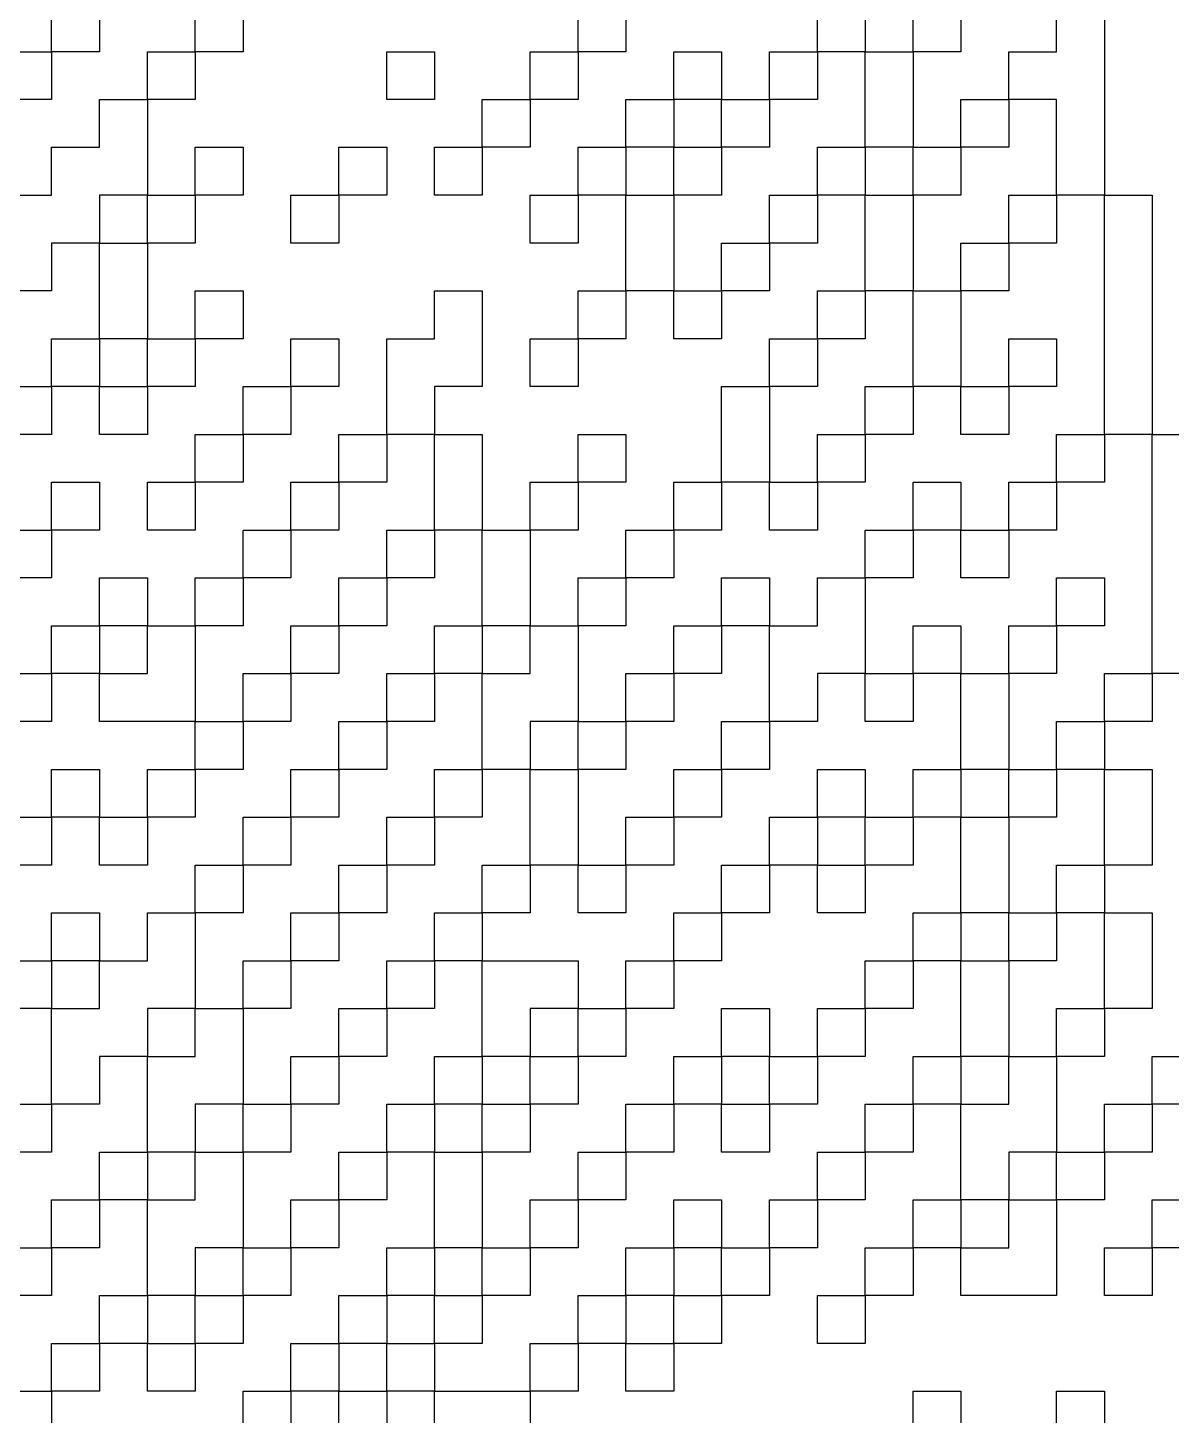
# Model space of a CAD drawing. Header units: inches. Extents: x 0.02 to 6.01, y 0.01 to 5.6.
# Drawn here: x 2.917 to 3.034, y 2.581 to 2.7229 of the extents above; entities that cross this region are included whole.
import ezdxf

# ---------------------------------------------------------------- set-up
doc = ezdxf.new("R2010")
doc.units = ezdxf.units.IN
doc.header["$MEASUREMENT"] = 0
for name, color, linetype in [('Bottom Layer', 5, 'Continuous'), ('Bottom Overlay', 54, 'Continuous'), ('Top Layer', 1, 'Continuous')]:
    doc.layers.add(name, color=color, linetype=linetype)

msp = doc.modelspace()

# ---------------------------------------------------------------- linework, layer by layer
at = {"layer": 'Bottom Layer'}
for points in [[(4.54993, 5.5954, 0.01, 0.01, -0.760418), (3.00371, 0.01993, 0.01, 0.01, 0)], [(3.00371, 0.01993, 0.01, 0.01, -0.378866), (0.02422, 2.65597, 0.01, 0.01, 0)]]:
    msp.add_lwpolyline(points, format="xyseb", dxfattribs=at)
at = {"layer": 'Bottom Overlay'}
for p, q in [((3.02225, 2.72045), (3.02225, 2.73024)), ((3.02715, 2.73024), (3.02715, 2.71556)), ((2.91949, 2.72045), (2.91949, 2.72535)), ((2.92439, 2.72535), (2.92439, 2.72045)), ((2.93417, 2.72045), (2.93417, 2.72535)), ((2.93907, 2.72535), (2.93907, 2.72045)), ((2.97332, 2.72045), (2.97332, 2.72535)), ((2.97821, 2.72535), (2.97821, 2.72045)), ((2.99779, 2.72045), (2.99779, 2.72535)), ((3.00268, 2.72535), (3.00268, 2.72045)), ((3.00757, 2.72045), (3.00757, 2.72535)), ((3.01247, 2.72535), (3.01247, 2.72045)), ((2.9146, 2.72045), (2.91949, 2.72045)), ((2.91949, 2.72045), (2.91949, 2.71556)), ((2.92439, 2.72045), (2.91949, 2.72045)), ((2.92928, 2.71556), (2.92928, 2.72045)), ((2.92928, 2.72045), (2.93417, 2.72045)), ((2.93417, 2.72045), (2.93417, 2.71556)), ((2.93907, 2.72045), (2.93417, 2.72045)), ((2.95375, 2.72045), (2.95864, 2.72045)), ((2.95375, 2.71556), (2.95375, 2.72045)), ((2.95864, 2.72045), (2.95864, 2.71556)), ((2.96843, 2.71556), (2.96843, 2.72045)), ((2.96843, 2.72045), (2.97332, 2.72045)), ((2.97821, 2.72045), (2.97332, 2.72045)), ((2.97332, 2.72045), (2.97332, 2.71556)), ((2.98311, 2.71556), (2.98311, 2.72045)), ((2.98311, 2.72045), (2.988, 2.72045)), ((2.988, 2.72045), (2.988, 2.71556)), ((2.99289, 2.71556), (2.99289, 2.72045)), ((2.99289, 2.72045), (2.99779, 2.72045)), ((3.00268, 2.72045), (2.99779, 2.72045)), ((2.99779, 2.72045), (2.99779, 2.71556)), ((3.00268, 2.71067), (3.00268, 2.72045)), ((3.00268, 2.72045), (3.00757, 2.72045)), ((3.01247, 2.72045), (3.00757, 2.72045)), ((3.00757, 2.72045), (3.00757, 2.71067)), ((3.01736, 2.71556), (3.01736, 2.72045)), ((3.01736, 2.72045), (3.02225, 2.72045)), ((2.91949, 2.71556), (2.9146, 2.71556)), ((2.92439, 2.71067), (2.92439, 2.71556)), ((2.92439, 2.71556), (2.92928, 2.71556)), ((2.93417, 2.71556), (2.92928, 2.71556)), ((2.92928, 2.71556), (2.92928, 2.70577)), ((2.95864, 2.71556), (2.95375, 2.71556)), ((2.96353, 2.71067), (2.96353, 2.71556)), ((2.96353, 2.71556), (2.96843, 2.71556)), ((2.97332, 2.71556), (2.96843, 2.71556)), ((2.96843, 2.71556), (2.96843, 2.71067)), ((2.97821, 2.71067), (2.97821, 2.71556)), ((2.97821, 2.71556), (2.98311, 2.71556)), ((2.988, 2.71556), (2.98311, 2.71556)), ((2.98311, 2.71556), (2.98311, 2.71067)), ((2.988, 2.71067), (2.988, 2.71556)), ((2.988, 2.71556), (2.99289, 2.71556)), ((2.99289, 2.71556), (2.99289, 2.71067)), ((2.99779, 2.71556), (2.99289, 2.71556)), ((3.01247, 2.71067), (3.01247, 2.71556)), ((3.01247, 2.71556), (3.01736, 2.71556)), ((3.01736, 2.71556), (3.01736, 2.71067)), ((3.02225, 2.71556), (3.01736, 2.71556)), ((3.02225, 2.70577), (3.02225, 2.71556)), ((3.02715, 2.71556), (3.02715, 2.71067)), ((2.91949, 2.70577), (2.91949, 2.71067)), ((2.91949, 2.71067), (2.92439, 2.71067)), ((2.93417, 2.70577), (2.93417, 2.71067)), ((2.93417, 2.71067), (2.93907, 2.71067)), ((2.93907, 2.71067), (2.93907, 2.70577)), ((2.94885, 2.70577), (2.94885, 2.71067)), ((2.94885, 2.71067), (2.95375, 2.71067)), ((2.95375, 2.71067), (2.95375, 2.70577)), ((2.95864, 2.70577), (2.95864, 2.71067)), ((2.95864, 2.71067), (2.96353, 2.71067)), ((2.96843, 2.71067), (2.96353, 2.71067)), ((2.96353, 2.71067), (2.96353, 2.70577)), ((2.97332, 2.70577), (2.97332, 2.71067)), ((2.97332, 2.71067), (2.97821, 2.71067)), ((2.97821, 2.71067), (2.97821, 2.70577)), ((2.98311, 2.71067), (2.97821, 2.71067)), ((2.98311, 2.70577), (2.98311, 2.71067)), ((2.98311, 2.71067), (2.988, 2.71067)), ((2.988, 2.71067), (2.988, 2.70577)), ((2.99289, 2.71067), (2.988, 2.71067)), ((2.99779, 2.70577), (2.99779, 2.71067)), ((2.99779, 2.71067), (3.00268, 2.71067)), ((3.00757, 2.71067), (3.00268, 2.71067)), ((3.00268, 2.71067), (3.00268, 2.70577)), ((3.00757, 2.70577), (3.00757, 2.71067)), ((3.00757, 2.71067), (3.01247, 2.71067)), ((3.01247, 2.71067), (3.01247, 2.70577)), ((3.01736, 2.71067), (3.01247, 2.71067)), ((3.02715, 2.71067), (3.02715, 2.70577)), ((2.9146, 2.70577), (2.91949, 2.70577)), ((2.92928, 2.70577), (2.92439, 2.70577)), ((2.92439, 2.70577), (2.92439, 2.70088)), ((2.92928, 2.70088), (2.92928, 2.70577)), ((2.92928, 2.70577), (2.93417, 2.70577)), ((2.93907, 2.70577), (2.93417, 2.70577)), ((2.93417, 2.70577), (2.93417, 2.70088)), ((2.94396, 2.70088), (2.94396, 2.70577)), ((2.94396, 2.70577), (2.94885, 2.70577)), ((2.94885, 2.70577), (2.94885, 2.70088)), ((2.95375, 2.70577), (2.94885, 2.70577)), ((2.96353, 2.70577), (2.95864, 2.70577)), ((2.96843, 2.70088), (2.96843, 2.70577)), ((2.96843, 2.70577), (2.97332, 2.70577)), ((2.97332, 2.70577), (2.97332, 2.70088)), ((2.97821, 2.70577), (2.97332, 2.70577)), ((2.97821, 2.69599), (2.97821, 2.70577)), ((2.97821, 2.70577), (2.98311, 2.70577)), ((2.98311, 2.70577), (2.98311, 2.70088)), ((2.988, 2.70577), (2.98311, 2.70577)), ((2.99289, 2.70088), (2.99289, 2.70577)), ((2.99289, 2.70577), (2.99779, 2.70577)), ((2.99779, 2.70577), (2.99779, 2.70088)), ((3.00268, 2.70577), (2.99779, 2.70577)), ((3.00268, 2.70088), (3.00268, 2.70577)), ((3.00268, 2.70577), (3.00757, 2.70577)), ((3.01247, 2.70577), (3.00757, 2.70577)), ((3.00757, 2.70577), (3.00757, 2.69599)), ((3.01736, 2.70088), (3.01736, 2.70577)), ((3.01736, 2.70577), (3.02225, 2.70577)), ((3.02225, 2.70577), (3.02225, 2.70088)), ((3.02715, 2.70577), (3.02225, 2.70577)), ((3.02715, 2.6862), (3.02715, 2.70577)), ((3.02715, 2.70577), (3.03204, 2.70577)), ((3.03204, 2.70577), (3.03204, 2.68131)), ((2.91949, 2.70088), (2.91949, 2.69599)), ((2.92439, 2.70088), (2.91949, 2.70088)), ((2.92439, 2.69109), (2.92439, 2.70088)), ((2.92439, 2.70088), (2.92928, 2.70088)), ((2.92928, 2.70088), (2.92928, 2.69599)), ((2.93417, 2.70088), (2.92928, 2.70088)), ((2.94885, 2.70088), (2.94396, 2.70088)), ((2.97332, 2.70088), (2.96843, 2.70088)), ((2.98311, 2.70088), (2.98311, 2.69599)), ((2.988, 2.69599), (2.988, 2.70088)), ((2.988, 2.70088), (2.99289, 2.70088)), ((2.99289, 2.70088), (2.99289, 2.69599)), ((2.99779, 2.70088), (2.99289, 2.70088)), ((3.00268, 2.69599), (3.00268, 2.70088)), ((3.01247, 2.70088), (3.01736, 2.70088)), ((3.01247, 2.69599), (3.01247, 2.70088)), ((3.02225, 2.70088), (3.01736, 2.70088)), ((3.01736, 2.70088), (3.01736, 2.69599)), ((2.91949, 2.69599), (2.9146, 2.69599)), ((2.92928, 2.69599), (2.92928, 2.69109)), ((2.93417, 2.69109), (2.93417, 2.69599)), ((2.93417, 2.69599), (2.93907, 2.69599)), ((2.93907, 2.69599), (2.93907, 2.69109)), ((2.95864, 2.69109), (2.95864, 2.69599)), ((2.95864, 2.69599), (2.96353, 2.69599)), ((2.96353, 2.69599), (2.96353, 2.69109)), ((2.97332, 2.69599), (2.97821, 2.69599)), ((2.97332, 2.69109), (2.97332, 2.69599)), ((2.98311, 2.69599), (2.97821, 2.69599)), ((2.97821, 2.69599), (2.97821, 2.69109)), ((2.98311, 2.69109), (2.98311, 2.69599)), ((2.98311, 2.69599), (2.988, 2.69599)), ((2.988, 2.69599), (2.988, 2.69109)), ((2.99289, 2.69599), (2.988, 2.69599)), ((2.99779, 2.69109), (2.99779, 2.69599)), ((2.99779, 2.69599), (3.00268, 2.69599)), ((3.00757, 2.69599), (3.00268, 2.69599)), ((3.00268, 2.69599), (3.00268, 2.69109)), ((3.00757, 2.69109), (3.00757, 2.69599)), ((3.00757, 2.69599), (3.01247, 2.69599)), ((3.01736, 2.69599), (3.01247, 2.69599)), ((3.01247, 2.69599), (3.01247, 2.6862)), ((2.91949, 2.6862), (2.91949, 2.69109)), ((2.91949, 2.69109), (2.92439, 2.69109)), ((2.92439, 2.69109), (2.92439, 2.6862)), ((2.92928, 2.69109), (2.92439, 2.69109)), ((2.92928, 2.6862), (2.92928, 2.69109)), ((2.92928, 2.69109), (2.93417, 2.69109)), ((2.93907, 2.69109), (2.93417, 2.69109)), ((2.93417, 2.69109), (2.93417, 2.6862)), ((2.94396, 2.6862), (2.94396, 2.69109)), ((2.94396, 2.69109), (2.94885, 2.69109)), ((2.94885, 2.69109), (2.94885, 2.6862)), ((2.95375, 2.68131), (2.95375, 2.69109)), ((2.95375, 2.69109), (2.95864, 2.69109)), ((2.96353, 2.69109), (2.96353, 2.6862)), ((2.96843, 2.6862), (2.96843, 2.69109)), ((2.96843, 2.69109), (2.97332, 2.69109)), ((2.97332, 2.69109), (2.97332, 2.6862)), ((2.97821, 2.69109), (2.97332, 2.69109)), ((2.988, 2.69109), (2.98311, 2.69109)), ((2.99289, 2.6862), (2.99289, 2.69109)), ((2.99289, 2.69109), (2.99779, 2.69109)), ((2.99779, 2.69109), (2.99779, 2.6862)), ((3.00268, 2.69109), (2.99779, 2.69109)), ((3.00757, 2.6862), (3.00757, 2.69109)), ((3.01736, 2.6862), (3.01736, 2.69109)), ((3.01736, 2.69109), (3.02225, 2.69109)), ((3.02225, 2.69109), (3.02225, 2.6862)), ((2.9146, 2.6862), (2.91949, 2.6862)), ((2.91949, 2.6862), (2.91949, 2.68131)), ((2.92439, 2.6862), (2.91949, 2.6862)), ((2.92439, 2.6862), (2.92928, 2.6862)), ((2.92439, 2.68131), (2.92439, 2.6862)), ((2.93417, 2.6862), (2.92928, 2.6862)), ((2.92928, 2.6862), (2.92928, 2.68131)), ((2.93907, 2.68131), (2.93907, 2.6862)), ((2.93907, 2.6862), (2.94396, 2.6862)), ((2.94885, 2.6862), (2.94396, 2.6862)), ((2.94396, 2.6862), (2.94396, 2.68131)), ((2.96353, 2.6862), (2.95864, 2.6862)), ((2.95864, 2.6862), (2.95864, 2.68131)), ((2.97332, 2.6862), (2.96843, 2.6862)), ((2.988, 2.68131), (2.988, 2.6862)), ((2.988, 2.6862), (2.99289, 2.6862)), ((2.99779, 2.6862), (2.99289, 2.6862)), ((2.99289, 2.6862), (2.99289, 2.67641)), ((3.00268, 2.68131), (3.00268, 2.6862)), ((3.00268, 2.6862), (3.00757, 2.6862)), ((3.01247, 2.6862), (3.00757, 2.6862)), ((3.00757, 2.6862), (3.00757, 2.68131)), ((3.01247, 2.68131), (3.01247, 2.6862)), ((3.01247, 2.6862), (3.01736, 2.6862)), ((3.01736, 2.6862), (3.01736, 2.68131)), ((3.02225, 2.6862), (3.01736, 2.6862)), ((3.02715, 2.68131), (3.02715, 2.6862)), ((2.91949, 2.68131), (2.9146, 2.68131)), ((2.92928, 2.68131), (2.92439, 2.68131)), ((2.93417, 2.67641), (2.93417, 2.68131)), ((2.93417, 2.68131), (2.93907, 2.68131)), ((2.93907, 2.68131), (2.93907, 2.67641)), ((2.94396, 2.68131), (2.93907, 2.68131)), ((2.94885, 2.67641), (2.94885, 2.68131)), ((2.94885, 2.68131), (2.95375, 2.68131)), ((2.95375, 2.68131), (2.95375, 2.67641)), ((2.95864, 2.68131), (2.95375, 2.68131)), ((2.95864, 2.67641), (2.95864, 2.68131)), ((2.95864, 2.68131), (2.96353, 2.68131)), ((2.96353, 2.68131), (2.96353, 2.67152)), ((2.97332, 2.67641), (2.97332, 2.68131)), ((2.97332, 2.68131), (2.97821, 2.68131)), ((2.97821, 2.68131), (2.97821, 2.67641)), ((2.988, 2.67641), (2.988, 2.68131)), ((2.99779, 2.67641), (2.99779, 2.68131)), ((2.99779, 2.68131), (3.00268, 2.68131)), ((3.00268, 2.68131), (3.00268, 2.67641)), ((3.00757, 2.68131), (3.00268, 2.68131)), ((3.01736, 2.68131), (3.01247, 2.68131)), ((3.02225, 2.67641), (3.02225, 2.68131)), ((3.02225, 2.68131), (3.02715, 2.68131)), ((3.03204, 2.68131), (3.02715, 2.68131)), ((3.02715, 2.68131), (3.02715, 2.67641)), ((3.03204, 2.65684), (3.03204, 2.68131)), ((3.03204, 2.68131), (3.03693, 2.68131)), ((2.91949, 2.67152), (2.91949, 2.67641)), ((2.91949, 2.67641), (2.92439, 2.67641)), ((2.92439, 2.67641), (2.92439, 2.67152)), ((2.92928, 2.67152), (2.92928, 2.67641)), ((2.92928, 2.67641), (2.93417, 2.67641)), ((2.93417, 2.67641), (2.93417, 2.67152)), ((2.93907, 2.67641), (2.93417, 2.67641)), ((2.94396, 2.67152), (2.94396, 2.67641)), ((2.94396, 2.67641), (2.94885, 2.67641)), ((2.95375, 2.67641), (2.94885, 2.67641)), ((2.94885, 2.67641), (2.94885, 2.67152)), ((2.95864, 2.67152), (2.95864, 2.67641)), ((2.96843, 2.67152), (2.96843, 2.67641)), ((2.96843, 2.67641), (2.97332, 2.67641)), ((2.97821, 2.67641), (2.97332, 2.67641)), ((2.97332, 2.67641), (2.97332, 2.67152)), ((2.98311, 2.67152), (2.98311, 2.67641)), ((2.98311, 2.67641), (2.988, 2.67641)), ((2.99289, 2.67641), (2.988, 2.67641)), ((2.988, 2.67641), (2.988, 2.67152)), ((2.99289, 2.67152), (2.99289, 2.67641)), ((2.99289, 2.67641), (2.99779, 2.67641)), ((2.99779, 2.67641), (2.99779, 2.67152)), ((3.00268, 2.67641), (2.99779, 2.67641)), ((3.00757, 2.67152), (3.00757, 2.67641)), ((3.00757, 2.67641), (3.01247, 2.67641)), ((3.01247, 2.67641), (3.01247, 2.67152)), ((3.01736, 2.67152), (3.01736, 2.67641)), ((3.01736, 2.67641), (3.02225, 2.67641)), ((3.02225, 2.67641), (3.02225, 2.67152)), ((3.02715, 2.67641), (3.02225, 2.67641)), ((2.9146, 2.67152), (2.91949, 2.67152)), ((2.92439, 2.67152), (2.91949, 2.67152)), ((2.91949, 2.67152), (2.91949, 2.66663)), ((2.93417, 2.67152), (2.92928, 2.67152)), ((2.93907, 2.66663), (2.93907, 2.67152)), ((2.93907, 2.67152), (2.94396, 2.67152)), ((2.94396, 2.67152), (2.94396, 2.66663)), ((2.94885, 2.67152), (2.94396, 2.67152)), ((2.95375, 2.66663), (2.95375, 2.67152)), ((2.95375, 2.67152), (2.95864, 2.67152)), ((2.96353, 2.67152), (2.95864, 2.67152)), ((2.95864, 2.67152), (2.95864, 2.66663)), ((2.96353, 2.66173), (2.96353, 2.67152)), ((2.96353, 2.67152), (2.96843, 2.67152)), ((2.96843, 2.67152), (2.96843, 2.66663)), ((2.97332, 2.67152), (2.96843, 2.67152)), ((2.97821, 2.66663), (2.97821, 2.67152)), ((2.97821, 2.67152), (2.98311, 2.67152)), ((2.98311, 2.67152), (2.98311, 2.66663)), ((2.988, 2.67152), (2.98311, 2.67152)), ((2.99779, 2.67152), (2.99289, 2.67152)), ((3.00268, 2.66663), (3.00268, 2.67152)), ((3.00268, 2.67152), (3.00757, 2.67152)), ((3.00757, 2.67152), (3.00757, 2.66663)), ((3.01247, 2.67152), (3.00757, 2.67152)), ((3.01247, 2.67152), (3.01736, 2.67152)), ((3.01247, 2.66663), (3.01247, 2.67152)), ((3.02225, 2.67152), (3.01736, 2.67152)), ((3.01736, 2.67152), (3.01736, 2.66663)), ((2.91949, 2.66663), (2.9146, 2.66663)), ((2.92439, 2.66173), (2.92439, 2.66663)), ((2.92439, 2.66663), (2.92928, 2.66663)), ((2.92928, 2.66663), (2.92928, 2.66173)), ((2.93417, 2.66663), (2.93907, 2.66663)), ((2.93417, 2.66173), (2.93417, 2.66663)), ((2.93907, 2.66663), (2.93907, 2.66173)), ((2.94396, 2.66663), (2.93907, 2.66663)), ((2.94885, 2.66173), (2.94885, 2.66663)), ((2.94885, 2.66663), (2.95375, 2.66663)), ((2.95375, 2.66663), (2.95375, 2.66173)), ((2.95864, 2.66663), (2.95375, 2.66663)), ((2.96843, 2.66663), (2.96843, 2.66173)), ((2.97332, 2.66663), (2.97821, 2.66663)), ((2.97332, 2.66173), (2.97332, 2.66663)), ((2.97821, 2.66663), (2.97821, 2.66173)), ((2.98311, 2.66663), (2.97821, 2.66663)), ((2.988, 2.66173), (2.988, 2.66663)), ((2.988, 2.66663), (2.99289, 2.66663)), ((2.99289, 2.66663), (2.99289, 2.66173)), ((2.99779, 2.66173), (2.99779, 2.66663)), ((2.99779, 2.66663), (3.00268, 2.66663)), ((3.00757, 2.66663), (3.00268, 2.66663)), ((3.00268, 2.66663), (3.00268, 2.65684)), ((3.01736, 2.66663), (3.01247, 2.66663)), ((3.02225, 2.66173), (3.02225, 2.66663)), ((3.02225, 2.66663), (3.02715, 2.66663)), ((3.02715, 2.66663), (3.02715, 2.66173)), ((2.91949, 2.65684), (2.91949, 2.66173)), ((2.91949, 2.66173), (2.92439, 2.66173)), ((2.92439, 2.66173), (2.92439, 2.65684)), ((2.92928, 2.66173), (2.92439, 2.66173)), ((2.92928, 2.65684), (2.92928, 2.66173)), ((2.92928, 2.66173), (2.93417, 2.66173)), ((2.93417, 2.66173), (2.93417, 2.65684)), ((2.93907, 2.66173), (2.93417, 2.66173)), ((2.94396, 2.65684), (2.94396, 2.66173)), ((2.94396, 2.66173), (2.94885, 2.66173)), ((2.94885, 2.66173), (2.94885, 2.65684)), ((2.95375, 2.66173), (2.94885, 2.66173)), ((2.95864, 2.65684), (2.95864, 2.66173)), ((2.95864, 2.66173), (2.96353, 2.66173)), ((2.96353, 2.66173), (2.96353, 2.65684)), ((2.96843, 2.66173), (2.96353, 2.66173)), ((2.96843, 2.65684), (2.96843, 2.66173)), ((2.96843, 2.66173), (2.97332, 2.66173)), ((2.97821, 2.66173), (2.97332, 2.66173)), ((2.97332, 2.66173), (2.97332, 2.65195)), ((2.98311, 2.65684), (2.98311, 2.66173)), ((2.98311, 2.66173), (2.988, 2.66173)), ((2.988, 2.66173), (2.988, 2.65684)), ((2.99289, 2.66173), (2.988, 2.66173)), ((2.99289, 2.65195), (2.99289, 2.66173)), ((2.99289, 2.66173), (2.99779, 2.66173)), ((3.00757, 2.65684), (3.00757, 2.66173)), ((3.00757, 2.66173), (3.01247, 2.66173)), ((3.01247, 2.66173), (3.01247, 2.65684)), ((3.01736, 2.66173), (3.02225, 2.66173)), ((3.01736, 2.65684), (3.01736, 2.66173)), ((3.02715, 2.66173), (3.02225, 2.66173)), ((3.02225, 2.66173), (3.02225, 2.65684)), ((2.9146, 2.65684), (2.91949, 2.65684)), ((2.92439, 2.65684), (2.91949, 2.65684)), ((2.91949, 2.65684), (2.91949, 2.65195)), ((2.92439, 2.65195), (2.92439, 2.65684)), ((2.92439, 2.65684), (2.92928, 2.65684)), ((2.93417, 2.65684), (2.93417, 2.65195)), ((2.93907, 2.65195), (2.93907, 2.65684)), ((2.93907, 2.65684), (2.94396, 2.65684)), ((2.94885, 2.65684), (2.94396, 2.65684)), ((2.94396, 2.65684), (2.94396, 2.65195)), ((2.95375, 2.65195), (2.95375, 2.65684)), ((2.95375, 2.65684), (2.95864, 2.65684)), ((2.95864, 2.65684), (2.95864, 2.65195)), ((2.96353, 2.65684), (2.95864, 2.65684)), ((2.96353, 2.64705), (2.96353, 2.65684)), ((2.96353, 2.65684), (2.96843, 2.65684)), ((2.97821, 2.65195), (2.97821, 2.65684)), ((2.97821, 2.65684), (2.98311, 2.65684)), ((2.98311, 2.65684), (2.98311, 2.65195)), ((2.988, 2.65684), (2.98311, 2.65684)), ((3.00268, 2.65684), (2.99779, 2.65684)), ((2.99779, 2.65684), (2.99779, 2.65195)), ((3.00268, 2.65684), (3.00757, 2.65684)), ((3.00268, 2.65195), (3.00268, 2.65684)), ((3.01247, 2.65684), (3.00757, 2.65684)), ((3.00757, 2.65684), (3.00757, 2.65195)), ((3.01247, 2.65684), (3.01736, 2.65684)), ((3.01247, 2.64705), (3.01247, 2.65684)), ((3.02225, 2.65684), (3.01736, 2.65684)), ((3.01736, 2.65684), (3.01736, 2.64705)), ((3.02715, 2.65195), (3.02715, 2.65684)), ((3.02715, 2.65684), (3.03204, 2.65684)), ((3.03204, 2.65684), (3.03204, 2.65195)), ((3.03693, 2.65684), (3.03204, 2.65684)), ((2.91949, 2.65195), (2.9146, 2.65195)), ((2.93417, 2.65195), (2.92439, 2.65195)), ((2.93417, 2.64705), (2.93417, 2.65195)), ((2.93417, 2.65195), (2.93907, 2.65195)), ((2.94396, 2.65195), (2.93907, 2.65195)), ((2.93907, 2.65195), (2.93907, 2.64705)), ((2.94885, 2.64705), (2.94885, 2.65195)), ((2.94885, 2.65195), (2.95375, 2.65195)), ((2.95375, 2.65195), (2.95375, 2.64705)), ((2.95864, 2.65195), (2.95375, 2.65195)), ((2.97332, 2.65195), (2.96843, 2.65195)), ((2.96843, 2.65195), (2.96843, 2.64705)), ((2.97332, 2.65195), (2.97821, 2.65195)), ((2.97332, 2.64705), (2.97332, 2.65195)), ((2.98311, 2.65195), (2.97821, 2.65195)), ((2.97821, 2.65195), (2.97821, 2.64705)), ((2.988, 2.65195), (2.99289, 2.65195)), ((2.988, 2.64705), (2.988, 2.65195)), ((2.99289, 2.65195), (2.99289, 2.64705)), ((2.99779, 2.65195), (2.99289, 2.65195)), ((3.00757, 2.65195), (3.00268, 2.65195)), ((3.02225, 2.65195), (3.02715, 2.65195)), ((3.02225, 2.64705), (3.02225, 2.65195)), ((3.03204, 2.65195), (3.02715, 2.65195)), ((3.02715, 2.65195), (3.02715, 2.64705)), ((2.91949, 2.64216), (2.91949, 2.64705)), ((2.91949, 2.64705), (2.92439, 2.64705)), ((2.92439, 2.64705), (2.92439, 2.64216)), ((2.92928, 2.64216), (2.92928, 2.64705)), ((2.92928, 2.64705), (2.93417, 2.64705)), ((2.93417, 2.64705), (2.93417, 2.64216)), ((2.93907, 2.64705), (2.93417, 2.64705)), ((2.94396, 2.64216), (2.94396, 2.64705)), ((2.94396, 2.64705), (2.94885, 2.64705)), ((2.95375, 2.64705), (2.94885, 2.64705)), ((2.94885, 2.64705), (2.94885, 2.64216)), ((2.95864, 2.64216), (2.95864, 2.64705)), ((2.95864, 2.64705), (2.96353, 2.64705)), ((2.96353, 2.64705), (2.96353, 2.64216)), ((2.96843, 2.64705), (2.96353, 2.64705)), ((2.96843, 2.64705), (2.97332, 2.64705)), ((2.96843, 2.63727), (2.96843, 2.64705)), ((2.97821, 2.64705), (2.97332, 2.64705)), ((2.97332, 2.64705), (2.97332, 2.63727)), ((2.98311, 2.64216), (2.98311, 2.64705)), ((2.98311, 2.64705), (2.988, 2.64705)), ((2.988, 2.64705), (2.988, 2.64216)), ((2.99289, 2.64705), (2.988, 2.64705)), ((2.99779, 2.64216), (2.99779, 2.64705)), ((2.99779, 2.64705), (3.00268, 2.64705)), ((3.00268, 2.64705), (3.00268, 2.64216)), ((3.00757, 2.64216), (3.00757, 2.64705)), ((3.00757, 2.64705), (3.01247, 2.64705)), ((3.01247, 2.64705), (3.01247, 2.64216)), ((3.01736, 2.64705), (3.01247, 2.64705)), ((3.01736, 2.64216), (3.01736, 2.64705)), ((3.01736, 2.64705), (3.02225, 2.64705)), ((3.02225, 2.64705), (3.02225, 2.64216)), ((3.02715, 2.64705), (3.02225, 2.64705)), ((3.02715, 2.63727), (3.02715, 2.64705)), ((3.02715, 2.64705), (3.03204, 2.64705)), ((3.03204, 2.64705), (3.03204, 2.64216)), ((2.9146, 2.64216), (2.91949, 2.64216)), ((2.92439, 2.64216), (2.91949, 2.64216)), ((2.91949, 2.64216), (2.91949, 2.63727)), ((2.92439, 2.64216), (2.92928, 2.64216)), ((2.92439, 2.63727), (2.92439, 2.64216)), ((2.93417, 2.64216), (2.92928, 2.64216)), ((2.92928, 2.64216), (2.92928, 2.63727)), ((2.93907, 2.63727), (2.93907, 2.64216)), ((2.93907, 2.64216), (2.94396, 2.64216)), ((2.94396, 2.64216), (2.94396, 2.63727)), ((2.94885, 2.64216), (2.94396, 2.64216)), ((2.95375, 2.64216), (2.95864, 2.64216)), ((2.95375, 2.63727), (2.95375, 2.64216)), ((2.96353, 2.64216), (2.95864, 2.64216)), ((2.95864, 2.64216), (2.95864, 2.63727)), ((2.97821, 2.63727), (2.97821, 2.64216)), ((2.97821, 2.64216), (2.98311, 2.64216)), ((2.98311, 2.64216), (2.98311, 2.63727)), ((2.988, 2.64216), (2.98311, 2.64216)), ((2.99289, 2.63727), (2.99289, 2.64216)), ((2.99289, 2.64216), (2.99779, 2.64216)), ((3.00268, 2.64216), (2.99779, 2.64216)), ((2.99779, 2.64216), (2.99779, 2.63727)), ((3.00268, 2.63727), (3.00268, 2.64216)), ((3.00268, 2.64216), (3.00757, 2.64216)), ((3.00757, 2.64216), (3.00757, 2.63727)), ((3.01247, 2.64216), (3.00757, 2.64216)), ((3.01247, 2.63727), (3.01247, 2.64216)), ((3.01247, 2.64216), (3.01736, 2.64216)), ((3.01736, 2.64216), (3.01736, 2.63237)), ((3.02225, 2.64216), (3.01736, 2.64216)), ((3.03204, 2.64216), (3.03204, 2.63727)), ((2.91949, 2.63727), (2.9146, 2.63727)), ((2.92928, 2.63727), (2.92439, 2.63727)), ((2.93417, 2.63727), (2.93907, 2.63727)), ((2.93417, 2.63237), (2.93417, 2.63727)), ((2.94396, 2.63727), (2.93907, 2.63727)), ((2.93907, 2.63727), (2.93907, 2.63237)), ((2.94885, 2.63237), (2.94885, 2.63727)), ((2.94885, 2.63727), (2.95375, 2.63727)), ((2.95375, 2.63727), (2.95375, 2.63237)), ((2.95864, 2.63727), (2.95375, 2.63727)), ((2.96353, 2.63237), (2.96353, 2.63727)), ((2.96353, 2.63727), (2.96843, 2.63727)), ((2.96843, 2.63727), (2.96843, 2.63237)), ((2.97332, 2.63727), (2.96843, 2.63727)), ((2.97332, 2.63237), (2.97332, 2.63727)), ((2.97332, 2.63727), (2.97821, 2.63727)), ((2.97821, 2.63727), (2.97821, 2.63237)), ((2.98311, 2.63727), (2.97821, 2.63727)), ((2.988, 2.63237), (2.988, 2.63727)), ((2.988, 2.63727), (2.99289, 2.63727)), ((2.99289, 2.63727), (2.99289, 2.63237)), ((2.99779, 2.63727), (2.99289, 2.63727)), ((2.99779, 2.63727), (3.00268, 2.63727)), ((2.99779, 2.63237), (2.99779, 2.63727)), ((3.00268, 2.63727), (3.00268, 2.63237)), ((3.00757, 2.63727), (3.00268, 2.63727)), ((3.01247, 2.63237), (3.01247, 2.63727)), ((3.02225, 2.63727), (3.02715, 2.63727)), ((3.02225, 2.63237), (3.02225, 2.63727)), ((3.02715, 2.63727), (3.02715, 2.63237)), ((3.03204, 2.63727), (3.02715, 2.63727)), ((2.91949, 2.62748), (2.91949, 2.63237)), ((2.91949, 2.63237), (2.92439, 2.63237)), ((2.92439, 2.63237), (2.92439, 2.62748)), ((2.92928, 2.62748), (2.92928, 2.63237)), ((2.92928, 2.63237), (2.93417, 2.63237)), ((2.93417, 2.63237), (2.93417, 2.62748)), ((2.93907, 2.63237), (2.93417, 2.63237)), ((2.94396, 2.62748), (2.94396, 2.63237)), ((2.94396, 2.63237), (2.94885, 2.63237)), ((2.94885, 2.63237), (2.94885, 2.62748)), ((2.95375, 2.63237), (2.94885, 2.63237)), ((2.95864, 2.62748), (2.95864, 2.63237)), ((2.95864, 2.63237), (2.96353, 2.63237)), ((2.96843, 2.63237), (2.96353, 2.63237)), ((2.96353, 2.63237), (2.96353, 2.62748)), ((2.97821, 2.63237), (2.97332, 2.63237)), ((2.98311, 2.63237), (2.988, 2.63237)), ((2.98311, 2.62748), (2.98311, 2.63237)), ((2.99289, 2.63237), (2.988, 2.63237)), ((2.988, 2.63237), (2.988, 2.62748)), ((3.00268, 2.63237), (2.99779, 2.63237)), ((3.00757, 2.62748), (3.00757, 2.63237)), ((3.00757, 2.63237), (3.01247, 2.63237)), ((3.01247, 2.63237), (3.01247, 2.62748)), ((3.01736, 2.63237), (3.01247, 2.63237)), ((3.01736, 2.62748), (3.01736, 2.63237)), ((3.01736, 2.63237), (3.02225, 2.63237)), ((3.02715, 2.63237), (3.02225, 2.63237)), ((3.02225, 2.63237), (3.02225, 2.62748)), ((3.02715, 2.62748), (3.02715, 2.63237)), ((3.02715, 2.63237), (3.03204, 2.63237)), ((3.03204, 2.63237), (3.03204, 2.62259)), ((2.9146, 2.62748), (2.91949, 2.62748)), ((2.92439, 2.62748), (2.91949, 2.62748)), ((2.91949, 2.62748), (2.91949, 2.62259)), ((2.92439, 2.62259), (2.92439, 2.62748)), ((2.92439, 2.62748), (2.92928, 2.62748)), ((2.93417, 2.62748), (2.93417, 2.62259)), ((2.93907, 2.62259), (2.93907, 2.62748)), ((2.93907, 2.62748), (2.94396, 2.62748)), ((2.94396, 2.62748), (2.94396, 2.62259)), ((2.94885, 2.62748), (2.94396, 2.62748)), ((2.95375, 2.62259), (2.95375, 2.62748)), ((2.95375, 2.62748), (2.95864, 2.62748)), ((2.95864, 2.62748), (2.95864, 2.62259)), ((2.96353, 2.62748), (2.95864, 2.62748)), ((2.96353, 2.61769), (2.96353, 2.62748)), ((2.96353, 2.62748), (2.97332, 2.62748)), ((2.97332, 2.62748), (2.97332, 2.62259)), ((2.97821, 2.62259), (2.97821, 2.62748)), ((2.97821, 2.62748), (2.98311, 2.62748)), ((2.98311, 2.62748), (2.98311, 2.62259)), ((2.988, 2.62748), (2.98311, 2.62748)), ((3.00268, 2.62748), (3.00757, 2.62748)), ((3.00268, 2.62259), (3.00268, 2.62748)), ((3.01247, 2.62748), (3.00757, 2.62748)), ((3.00757, 2.62748), (3.00757, 2.62259)), ((3.01247, 2.61769), (3.01247, 2.62748)), ((3.01247, 2.62748), (3.01736, 2.62748)), ((3.02225, 2.62748), (3.01736, 2.62748)), ((3.01736, 2.62748), (3.01736, 2.61769)), ((3.02715, 2.62259), (3.02715, 2.62748)), ((2.91949, 2.62259), (2.9146, 2.62259)), ((2.91949, 2.6128), (2.91949, 2.62259)), ((2.91949, 2.62259), (2.92439, 2.62259)), ((2.93417, 2.62259), (2.92928, 2.62259)), ((2.92928, 2.62259), (2.92928, 2.61769)), ((2.93417, 2.61769), (2.93417, 2.62259)), ((2.93417, 2.62259), (2.93907, 2.62259)), ((2.94396, 2.62259), (2.93907, 2.62259)), ((2.93907, 2.62259), (2.93907, 2.6128)), ((2.94885, 2.62259), (2.95375, 2.62259)), ((2.94885, 2.61769), (2.94885, 2.62259)), ((2.95375, 2.62259), (2.95375, 2.61769)), ((2.95864, 2.62259), (2.95375, 2.62259)), ((2.96843, 2.62259), (2.96843, 2.61769)), ((2.97332, 2.62259), (2.96843, 2.62259)), ((2.97332, 2.61769), (2.97332, 2.62259)), ((2.97332, 2.62259), (2.97821, 2.62259)), ((2.98311, 2.62259), (2.97821, 2.62259)), ((2.97821, 2.62259), (2.97821, 2.61769)), ((2.988, 2.61769), (2.988, 2.62259)), ((2.988, 2.62259), (2.99289, 2.62259)), ((2.99289, 2.62259), (2.99289, 2.61769)), ((2.99779, 2.62259), (3.00268, 2.62259)), ((2.99779, 2.61769), (2.99779, 2.62259)), ((3.00757, 2.62259), (3.00268, 2.62259)), ((3.00268, 2.62259), (3.00268, 2.61769)), ((3.02225, 2.62259), (3.02715, 2.62259)), ((3.02225, 2.61769), (3.02225, 2.62259)), ((3.03204, 2.62259), (3.02715, 2.62259)), ((3.02715, 2.62259), (3.02715, 2.61769)), ((2.92928, 2.61769), (2.92439, 2.61769)), ((2.92439, 2.61769), (2.92439, 2.6128)), ((2.92928, 2.60791), (2.92928, 2.61769)), ((2.92928, 2.61769), (2.93417, 2.61769)), ((2.94396, 2.6128), (2.94396, 2.61769)), ((2.94396, 2.61769), (2.94885, 2.61769)), ((2.94885, 2.61769), (2.94885, 2.6128)), ((2.95375, 2.61769), (2.94885, 2.61769)), ((2.95864, 2.6128), (2.95864, 2.61769)), ((2.95864, 2.61769), (2.96353, 2.61769)), ((2.96353, 2.61769), (2.96353, 2.6128)), ((2.96843, 2.61769), (2.96353, 2.61769)), ((2.96843, 2.6128), (2.96843, 2.61769)), ((2.96843, 2.61769), (2.97332, 2.61769)), ((2.97821, 2.61769), (2.97332, 2.61769)), ((2.97332, 2.61769), (2.97332, 2.6128)), ((2.98311, 2.6128), (2.98311, 2.61769)), ((2.98311, 2.61769), (2.988, 2.61769)), ((2.988, 2.61769), (2.988, 2.6128)), ((2.99289, 2.61769), (2.988, 2.61769)), ((2.99289, 2.6128), (2.99289, 2.61769)), ((2.99289, 2.61769), (2.99779, 2.61769)), ((2.99779, 2.61769), (2.99779, 2.6128)), ((3.00268, 2.61769), (2.99779, 2.61769)), ((3.00757, 2.6128), (3.00757, 2.61769)), ((3.00757, 2.61769), (3.01247, 2.61769)), ((3.01247, 2.61769), (3.01247, 2.6128)), ((3.01736, 2.61769), (3.01247, 2.61769)), ((3.01736, 2.61769), (3.02225, 2.61769)), ((3.01736, 2.6128), (3.01736, 2.61769)), ((3.02715, 2.61769), (3.02225, 2.61769)), ((3.02225, 2.61769), (3.02225, 2.60791)), ((3.03204, 2.61769), (3.03693, 2.61769)), ((3.03204, 2.6128), (3.03204, 2.61769)), ((2.9146, 2.6128), (2.91949, 2.6128)), ((2.91949, 2.6128), (2.91949, 2.60791)), ((2.92439, 2.6128), (2.91949, 2.6128)), ((2.93907, 2.6128), (2.93417, 2.6128)), ((2.93417, 2.6128), (2.93417, 2.60791)), ((2.93907, 2.60791), (2.93907, 2.6128)), ((2.93907, 2.6128), (2.94396, 2.6128)), ((2.94885, 2.6128), (2.94396, 2.6128)), ((2.94396, 2.6128), (2.94396, 2.60791)), ((2.95375, 2.60791), (2.95375, 2.6128)), ((2.95375, 2.6128), (2.95864, 2.6128)), ((2.95864, 2.6128), (2.95864, 2.60791)), ((2.96353, 2.6128), (2.95864, 2.6128)), ((2.96353, 2.6128), (2.96843, 2.6128)), ((2.96353, 2.60791), (2.96353, 2.6128)), ((2.96843, 2.6128), (2.96843, 2.60791)), ((2.97332, 2.6128), (2.96843, 2.6128)), ((2.97821, 2.60791), (2.97821, 2.6128)), ((2.97821, 2.6128), (2.98311, 2.6128)), ((2.98311, 2.6128), (2.98311, 2.60791)), ((2.988, 2.6128), (2.98311, 2.6128)), ((2.988, 2.6128), (2.99289, 2.6128)), ((2.988, 2.60791), (2.988, 2.6128)), ((2.99289, 2.6128), (2.99289, 2.60791)), ((2.99779, 2.6128), (2.99289, 2.6128)), ((3.00268, 2.60791), (3.00268, 2.6128)), ((3.00268, 2.6128), (3.00757, 2.6128)), ((3.01247, 2.6128), (3.00757, 2.6128)), ((3.00757, 2.6128), (3.00757, 2.60791)), ((3.01247, 2.60301), (3.01247, 2.6128)), ((3.01247, 2.6128), (3.01736, 2.6128)), ((3.02715, 2.60791), (3.02715, 2.6128)), ((3.02715, 2.6128), (3.03204, 2.6128)), ((3.03204, 2.6128), (3.03204, 2.60791)), ((3.03693, 2.6128), (3.03204, 2.6128)), ((2.91949, 2.60791), (2.9146, 2.60791)), ((2.92439, 2.60301), (2.92439, 2.60791)), ((2.92439, 2.60791), (2.92928, 2.60791)), ((2.93417, 2.60791), (2.92928, 2.60791)), ((2.92928, 2.60791), (2.92928, 2.60301)), ((2.93417, 2.60301), (2.93417, 2.60791)), ((2.93417, 2.60791), (2.93907, 2.60791)), ((2.94396, 2.60791), (2.93907, 2.60791)), ((2.93907, 2.60791), (2.93907, 2.59812)), ((2.94885, 2.60791), (2.95375, 2.60791)), ((2.94885, 2.60301), (2.94885, 2.60791)), ((2.95864, 2.60791), (2.95375, 2.60791)), ((2.95375, 2.60791), (2.95375, 2.60301)), ((2.95864, 2.60791), (2.96353, 2.60791)), ((2.95864, 2.59812), (2.95864, 2.60791)), ((2.96353, 2.60791), (2.96353, 2.59812)), ((2.96843, 2.60791), (2.96353, 2.60791)), ((2.97332, 2.60301), (2.97332, 2.60791)), ((2.97332, 2.60791), (2.97821, 2.60791)), ((2.98311, 2.60791), (2.97821, 2.60791)), ((2.97821, 2.60791), (2.97821, 2.60301)), ((2.99289, 2.60791), (2.988, 2.60791)), ((2.99779, 2.60301), (2.99779, 2.60791)), ((2.99779, 2.60791), (3.00268, 2.60791)), ((3.00268, 2.60791), (3.00268, 2.60301)), ((3.00757, 2.60791), (3.00268, 2.60791)), ((3.02225, 2.60791), (3.01736, 2.60791)), ((3.01736, 2.60791), (3.01736, 2.60301)), ((3.02225, 2.60301), (3.02225, 2.60791)), ((3.02225, 2.60791), (3.02715, 2.60791)), ((3.02715, 2.60791), (3.02715, 2.60301)), ((3.03204, 2.60791), (3.02715, 2.60791)), ((2.91949, 2.59812), (2.91949, 2.60301)), ((2.91949, 2.60301), (2.92439, 2.60301)), ((2.92928, 2.60301), (2.92439, 2.60301)), ((2.92439, 2.60301), (2.92439, 2.59812)), ((2.92928, 2.59323), (2.92928, 2.60301)), ((2.92928, 2.60301), (2.93417, 2.60301)), ((2.94396, 2.59812), (2.94396, 2.60301)), ((2.94396, 2.60301), (2.94885, 2.60301)), ((2.94885, 2.60301), (2.94885, 2.59812)), ((2.95375, 2.60301), (2.94885, 2.60301)), ((2.96843, 2.59812), (2.96843, 2.60301)), ((2.96843, 2.60301), (2.97332, 2.60301)), ((2.97332, 2.60301), (2.97332, 2.59812)), ((2.97821, 2.60301), (2.97332, 2.60301)), ((2.98311, 2.59812), (2.98311, 2.60301)), ((2.98311, 2.60301), (2.988, 2.60301)), ((2.988, 2.60301), (2.988, 2.59812)), ((2.99289, 2.59812), (2.99289, 2.60301)), ((2.99289, 2.60301), (2.99779, 2.60301)), ((2.99779, 2.60301), (2.99779, 2.59812)), ((3.00268, 2.60301), (2.99779, 2.60301)), ((3.00757, 2.59812), (3.00757, 2.60301)), ((3.00757, 2.60301), (3.01247, 2.60301)), ((3.01247, 2.60301), (3.01247, 2.59812)), ((3.01736, 2.60301), (3.01247, 2.60301)), ((3.01736, 2.59812), (3.01736, 2.60301)), ((3.01736, 2.60301), (3.02225, 2.60301)), ((3.02715, 2.60301), (3.02225, 2.60301)), ((3.02225, 2.60301), (3.02225, 2.59323)), ((3.03204, 2.59812), (3.03204, 2.60301)), ((3.03204, 2.60301), (3.03693, 2.60301)), ((2.9146, 2.59812), (2.91949, 2.59812)), ((2.91949, 2.59812), (2.91949, 2.59323)), ((2.92439, 2.59812), (2.91949, 2.59812)), ((2.93907, 2.59812), (2.93417, 2.59812)), ((2.93417, 2.59812), (2.93417, 2.59323)), ((2.93907, 2.59323), (2.93907, 2.59812)), ((2.93907, 2.59812), (2.94396, 2.59812)), ((2.94396, 2.59812), (2.94396, 2.59323)), ((2.94885, 2.59812), (2.94396, 2.59812)), ((2.95375, 2.59323), (2.95375, 2.59812)), ((2.95375, 2.59812), (2.95864, 2.59812)), ((2.95864, 2.59812), (2.95864, 2.59323)), ((2.96353, 2.59812), (2.95864, 2.59812)), ((2.96353, 2.59323), (2.96353, 2.59812)), ((2.96353, 2.59812), (2.96843, 2.59812)), ((2.96843, 2.59812), (2.96843, 2.59323)), ((2.97332, 2.59812), (2.96843, 2.59812)), ((2.97821, 2.59323), (2.97821, 2.59812)), ((2.97821, 2.59812), (2.98311, 2.59812)), ((2.98311, 2.59812), (2.98311, 2.59323)), ((2.988, 2.59812), (2.98311, 2.59812)), ((2.988, 2.59323), (2.988, 2.59812)), ((2.988, 2.59812), (2.99289, 2.59812)), ((2.99779, 2.59812), (2.99289, 2.59812)), ((2.99289, 2.59812), (2.99289, 2.59323)), ((3.00268, 2.59323), (3.00268, 2.59812)), ((3.00268, 2.59812), (3.00757, 2.59812)), ((3.01247, 2.59812), (3.00757, 2.59812)), ((3.00757, 2.59812), (3.00757, 2.59323)), ((3.01247, 2.59323), (3.01247, 2.59812)), ((3.01247, 2.59812), (3.01736, 2.59812)), ((3.02715, 2.59323), (3.02715, 2.59812)), ((3.02715, 2.59812), (3.03204, 2.59812)), ((3.03693, 2.59812), (3.03204, 2.59812)), ((3.03204, 2.59812), (3.03204, 2.59323)), ((2.91949, 2.59323), (2.9146, 2.59323)), ((2.92439, 2.59323), (2.92928, 2.59323)), ((2.92439, 2.58833), (2.92439, 2.59323)), ((2.93417, 2.59323), (2.92928, 2.59323)), ((2.92928, 2.59323), (2.92928, 2.58833)), ((2.93417, 2.58833), (2.93417, 2.59323)), ((2.93417, 2.59323), (2.93907, 2.59323)), ((2.93907, 2.59323), (2.93907, 2.58833)), ((2.94396, 2.59323), (2.93907, 2.59323)), ((2.94885, 2.58833), (2.94885, 2.59323)), ((2.94885, 2.59323), (2.95375, 2.59323)), ((2.95864, 2.59323), (2.95375, 2.59323)), ((2.95375, 2.59323), (2.95375, 2.58833)), ((2.95864, 2.58833), (2.95864, 2.59323)), ((2.95864, 2.59323), (2.96353, 2.59323)), ((2.96843, 2.59323), (2.96353, 2.59323)), ((2.96353, 2.59323), (2.96353, 2.58833)), ((2.97332, 2.58833), (2.97332, 2.59323)), ((2.97332, 2.59323), (2.97821, 2.59323)), ((2.98311, 2.59323), (2.97821, 2.59323)), ((2.97821, 2.59323), (2.97821, 2.58833)), ((2.98311, 2.58833), (2.98311, 2.59323)), ((2.98311, 2.59323), (2.988, 2.59323)), ((2.99289, 2.59323), (2.988, 2.59323)), ((2.988, 2.59323), (2.988, 2.58833)), ((2.99779, 2.59323), (3.00268, 2.59323)), ((2.99779, 2.58833), (2.99779, 2.59323)), ((3.00757, 2.59323), (3.00268, 2.59323)), ((3.00268, 2.59323), (3.00268, 2.58833)), ((3.01736, 2.59323), (3.01247, 2.59323)), ((3.02225, 2.59323), (3.01736, 2.59323)), ((3.03204, 2.59323), (3.02715, 2.59323)), ((2.91949, 2.58344), (2.91949, 2.58833)), ((2.91949, 2.58833), (2.92439, 2.58833)), ((2.92439, 2.58833), (2.92439, 2.58344)), ((2.92928, 2.58833), (2.92439, 2.58833)), ((2.92928, 2.58344), (2.92928, 2.58833)), ((2.92928, 2.58833), (2.93417, 2.58833)), ((2.93907, 2.58833), (2.93417, 2.58833)), ((2.93417, 2.58833), (2.93417, 2.58344)), ((2.94396, 2.58344), (2.94396, 2.58833)), ((2.94396, 2.58833), (2.94885, 2.58833)), ((2.95375, 2.58833), (2.94885, 2.58833)), ((2.94885, 2.58833), (2.94885, 2.58344)), ((2.95375, 2.58344), (2.95375, 2.58833)), ((2.95375, 2.58833), (2.95864, 2.58833)), ((2.95864, 2.58833), (2.95864, 2.58344)), ((2.96353, 2.58833), (2.95864, 2.58833)), ((2.96843, 2.58344), (2.96843, 2.58833)), ((2.96843, 2.58833), (2.97332, 2.58833)), ((2.97821, 2.58833), (2.97332, 2.58833)), ((2.97332, 2.58833), (2.97332, 2.58344)), ((2.97821, 2.58344), (2.97821, 2.58833)), ((2.97821, 2.58833), (2.98311, 2.58833)), ((2.98311, 2.58833), (2.98311, 2.58344)), ((2.988, 2.58833), (2.98311, 2.58833)), ((3.00268, 2.58833), (2.99779, 2.58833)), ((2.9146, 2.58344), (2.91949, 2.58344)), ((2.91949, 2.58344), (2.91949, 2.57855)), ((2.92439, 2.58344), (2.91949, 2.58344)), ((2.93417, 2.58344), (2.92928, 2.58344)), ((2.93907, 2.57855), (2.93907, 2.58344)), ((2.93907, 2.58344), (2.94396, 2.58344)), ((2.94396, 2.58344), (2.94396, 2.57855)), ((2.94885, 2.58344), (2.94396, 2.58344)), ((2.94885, 2.57855), (2.94885, 2.58344)), ((2.94885, 2.58344), (2.95375, 2.58344)), ((2.95375, 2.58344), (2.95375, 2.57855)), ((2.95864, 2.58344), (2.95375, 2.58344)), ((2.95864, 2.57855), (2.95864, 2.58344)), ((2.95864, 2.58344), (2.96843, 2.58344)), ((2.97332, 2.58344), (2.96843, 2.58344)), ((2.96843, 2.58344), (2.96843, 2.57855)), ((2.98311, 2.58344), (2.97821, 2.58344)), ((3.00757, 2.57855), (3.00757, 2.58344)), ((3.00757, 2.58344), (3.01247, 2.58344)), ((3.01247, 2.58344), (3.01247, 2.57855)), ((3.02225, 2.57855), (3.02225, 2.58344)), ((3.02225, 2.58344), (3.02715, 2.58344)), ((3.02715, 2.58344), (3.02715, 2.57855))]:
    msp.add_line(p, q, dxfattribs=at)
at = {"layer": 'Top Layer'}
for points in [[(4.54809, 5.5936, 0.01, 0.01, -0.760418), (3.00187, 0.01813, 0.01, 0.01, 0)], [(3.00187, 0.01813, 0.01, 0.01, -0.378866), (0.02238, 2.65416, 0.01, 0.01, 0)]]:
    msp.add_lwpolyline(points, format="xyseb", dxfattribs=at)

doc.saveas('drawing.dxf')
